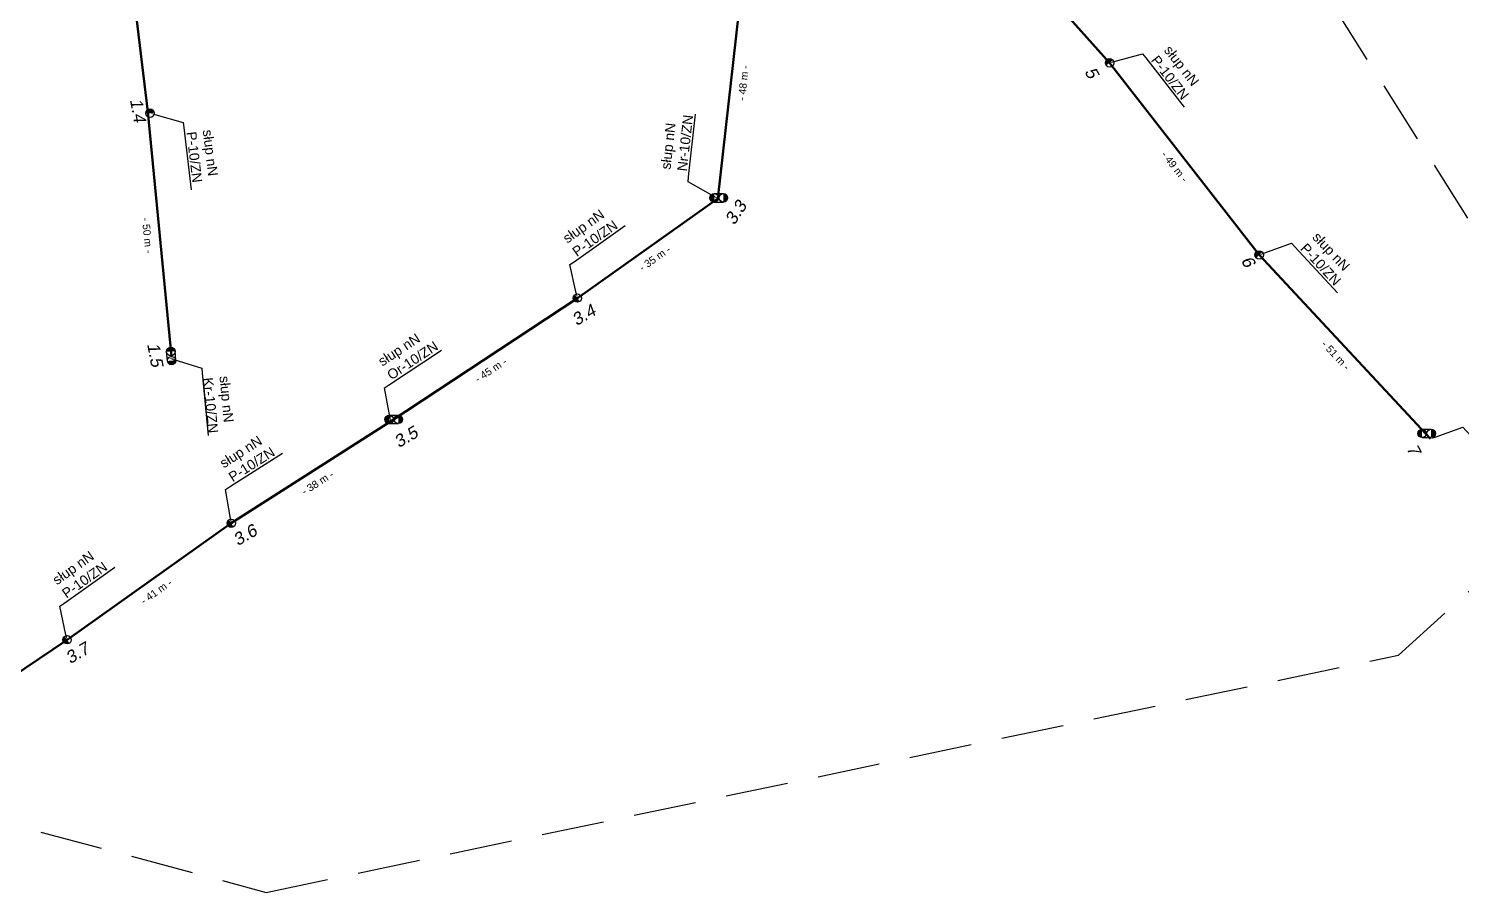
# Model space of a CAD drawing. Header units: millimetres. Extents: x 7530081 to 7533485, y 5764674 to 5768549.
# Drawn here: x 7530426 to 7530716.5, y 5767839.8 to 5768014.9 of the extents above; entities that cross this region are included whole.
import ezdxf
from ezdxf import colors
from ezdxf.entities.mleader import LeaderData, LeaderLine
from ezdxf.math import Vec2, Vec3

# ---------------------------------------------------------------- set-up
doc = ezdxf.new("R2010")
doc.units = ezdxf.units.MM
doc.linetypes.add('Celestynow_test|1_3', pattern=[1, 0.5, -0.5])
doc.linetypes.add('DASHED', pattern=[19.05, 12.7, -6.35])
for name, color, linetype, lineweight in [('!SN', 6, 'Celestynow_test|1_3', 70), ('!TELE', 3, 'Continuous', 50), ('!wymiary', 7, 'Continuous', 25), ('_numery', 7, 'Continuous', 40)]:
    doc.layers.add(name, color=color, linetype=linetype, lineweight=lineweight)
for name, color, linetype in [('!trafo', 6, 'DASHED'), ('_MM opisy', 7, 'Continuous'), ('_MM slupy', 5, 'Continuous')]:
    doc.layers.add(name, color=color, linetype=linetype)
doc.styles.get("Standard").update_dxf_attribs({"font": 'ARIAL.TTF'})
doc.dimstyles.new('opis linie', dxfattribs={"dimtxt": 1.5, "dimasz": 0.18, "dimexe": 0.18, "dimexo": 0.0625, "dimgap": 2.5, "dimtad": 4, "dimdec": 0, "dimzin": 0, "dimdsep": 46, "dimtxsty": 'Standard', "dimcen": 0.09, "dimse1": 1, "dimse2": 1, "dimsd1": 1, "dimsd2": 1, "dimclrt": 256, "dimadec": 0, "dimazin": 0, "dimtfac": 1, "dimtdec": 0, "dimtofl": 0, "dimtmove": 0, "dimatfit": 3, "dimfxl": 1, "dimtfill": 1, "dimtolj": 1, "dimtzin": 0, "dimarcsym": 0})

# ---------------------------------------------------------------- blocks, each defined once
blk = doc.blocks.new('R')
at = {"layer": '_MM slupy', "transparency": 33554687}
h = blk.add_hatch(color=256, dxfattribs=at)
h.dxf.hatch_style = 1
h.paths.add_polyline_path([(-0.93, -0.86), (-0.93, 0.86, 1)])
h = blk.add_hatch(color=256, dxfattribs=at)
h.dxf.hatch_style = 1
h.paths.add_polyline_path([(0.93, 0.86), (0.93, -0.86, 1)])
at = {"layer": '_MM slupy'}
for points in [[(-0.93, 0.86), (0.93, 0.86)], [(-0.93, -0.86), (0.93, -0.86)]]:
    blk.add_lwpolyline(points, dxfattribs=at)
for centre in [(-0.93, 0), (0.93, 0)]:
    blk.add_circle(centre, 0.857, dxfattribs=at)
blk = doc.blocks.new('*D423')
at = {"layer": '!wymiary', "insert": (7530450.08, 5767972.98), "char_height": 1.5, "attachment_point": 5, "rotation": 275.5328, "bg_fill": 3, "box_fill_scale": 1.1, "bg_fill_color": 9, "bg_fill_true_color": 13158600, "bg_fill_transparency": 0}
blk.add_mtext('\\A1;- 50 m -', dxfattribs=at)
blk = doc.blocks.new('*D424')
at = {"layer": '!wymiary', "insert": (7530444.63, 5768022.96), "char_height": 1.5, "attachment_point": 5, "rotation": 276.8875, "bg_fill": 3, "box_fill_scale": 1.1, "bg_fill_color": 9, "bg_fill_true_color": 13158600, "bg_fill_transparency": 0}
blk.add_mtext('\\A1;- 51 m -', dxfattribs=at)
blk = doc.blocks.new('*D429')
at = {"layer": '!wymiary', "insert": (7530570.95, 5768003.91), "char_height": 1.5, "attachment_point": 5, "rotation": 83.6022, "bg_fill": 3, "box_fill_scale": 1.1, "bg_fill_color": 9, "bg_fill_true_color": 13158600, "bg_fill_transparency": 0}
blk.add_mtext('\\A1;- 48 m -', dxfattribs=at)
blk = doc.blocks.new('*D430')
at = {"layer": '!wymiary', "insert": (7530552.99, 5767968.33), "char_height": 1.5, "attachment_point": 5, "rotation": 35.3036, "bg_fill": 3, "box_fill_scale": 1.1, "bg_fill_color": 9, "bg_fill_true_color": 13158600, "bg_fill_transparency": 0}
blk.add_mtext('\\A1;- 35 m -', dxfattribs=at)
blk = doc.blocks.new('*D431')
at = {"layer": '!wymiary', "insert": (7530519.73, 5767945.68), "char_height": 1.5, "attachment_point": 5, "rotation": 33.4547, "bg_fill": 3, "box_fill_scale": 1.1, "bg_fill_color": 9, "bg_fill_true_color": 13158600, "bg_fill_transparency": 0}
blk.add_mtext('\\A1;- 45 m -', dxfattribs=at)
blk = doc.blocks.new('*D432')
at = {"layer": '!wymiary', "insert": (7530484.61, 5767922.83), "char_height": 1.5, "attachment_point": 5, "rotation": 32.5707, "bg_fill": 3, "box_fill_scale": 1.1, "bg_fill_color": 9, "bg_fill_true_color": 13158600, "bg_fill_transparency": 0}
blk.add_mtext('\\A1;- 38 m -', dxfattribs=at)
blk = doc.blocks.new('*D433')
at = {"layer": '!wymiary', "insert": (7530451.91, 5767900.78), "char_height": 1.5, "attachment_point": 5, "rotation": 35.3475, "bg_fill": 3, "box_fill_scale": 1.1, "bg_fill_color": 9, "bg_fill_true_color": 13158600, "bg_fill_transparency": 0}
blk.add_mtext('\\A1;- 41 m -', dxfattribs=at)
blk = doc.blocks.new('*D434')
at = {"layer": '!wymiary', "insert": (7530418.05, 5767877.36), "char_height": 1.5, "attachment_point": 5, "rotation": 34.0129, "bg_fill": 3, "box_fill_scale": 1.1, "bg_fill_color": 9, "bg_fill_true_color": 13158600, "bg_fill_transparency": 0}
blk.add_mtext('\\A1;- 41 m -', dxfattribs=at)
blk = doc.blocks.new('*D513')
at = {"layer": '!wymiary', "insert": (7530691.07, 5767948.67), "char_height": 1.5, "attachment_point": 5, "rotation": 312.9897, "bg_fill": 3, "box_fill_scale": 1.1, "bg_fill_color": 9, "bg_fill_true_color": 13158600, "bg_fill_transparency": 0}
blk.add_mtext('\\A1;- 51 m -', dxfattribs=at)
blk = doc.blocks.new('*D514')
at = {"layer": '!wymiary', "insert": (7530658.38, 5767986.96), "char_height": 1.5, "attachment_point": 5, "rotation": 307.9073, "bg_fill": 3, "box_fill_scale": 1.1, "bg_fill_color": 9, "bg_fill_true_color": 13158600, "bg_fill_transparency": 0}
blk.add_mtext('\\A1;- 49 m -', dxfattribs=at)
blk = doc.blocks.new('*D515')
at = {"layer": '!wymiary', "insert": (7530628.92, 5768022.45), "char_height": 1.5, "attachment_point": 5, "rotation": 311.7344, "bg_fill": 3, "box_fill_scale": 1.1, "bg_fill_color": 9, "bg_fill_true_color": 13158600, "bg_fill_transparency": 0}
blk.add_mtext('\\A1;- 43 m -', dxfattribs=at)
blk = doc.blocks.new('ZN')
at = {"layer": '_MM slupy', "transparency": 33554687}
h = blk.add_hatch(color=256, dxfattribs=at)
h.dxf.hatch_style = 1
h.paths.add_polyline_path([(0, -0.86), (0, 0.86, 1)])
at = {"layer": '_MM slupy'}
blk.add_circle((0, 0), 0.857, dxfattribs=at)

msp = doc.modelspace()

# ---------------------------------------------------------------- linework, layer by layer
at = {"layer": '!TELE', "color": 5}
for points in [[(7530454.98, 5767948.43), (7530450.18, 5767998.02), (7530444.08, 5768048.51), (7530444.47, 5768096.98), (7530486.63, 5768125.88), (7530525.47, 5768151.35)], [(7530399.49, 5767867.85), (7530433.81, 5767891.01), (7530467.1, 5767914.62), (7530499.42, 5767935.27), (7530537.28, 5767960.29), (7530565.79, 5767980.47), (7530571.11, 5768027.91), (7530575.78, 5768072.07)]]:
    msp.add_lwpolyline(points, dxfattribs=at)
at = {"layer": '!TELE'}
msp.add_lwpolyline([(7530525.61, 5768151.44), (7530550.66, 5768110.74), (7530581.28, 5768077.66), (7530616.41, 5768040.26), (7530645.2, 5768007.99), (7530675.54, 5767969.03), (7530710.29, 5767931.74)], dxfattribs=at)
at = {"layer": '!trafo', "color": 3}
msp.add_lwpolyline([(7530381.78, 5768390.66), (7530257.65, 5768176.95), (7530420.16, 5768098.91), (7530373.28, 5767866.78), (7530474.21, 5767839.79), (7530703.76, 5767887.9), (7530748.48, 5767928.26), (7530563.06, 5768220.57), (7530958.99, 5768420.18), (7531286.21, 5768218.39), (7531332.02, 5768339.46), (7530931.72, 5768548.88), (7530523.79, 5768329.65), (7530381.78, 5768390.66)], close=True, dxfattribs=at)

# ---------------------------------------------------------------- block references
at = {"layer": '_MM slupy'}
for p, rotation in [((7530645.2, 5768007.99), 307.9072757473203), ((7530450.65, 5767997.78), 276.887495552985), ((7530675.54, 5767969.03), 312.9897458942367), ((7530537.28, 5767960.29), 35.30364329837595), ((7530467.1, 5767914.62), 32.57066665664395), ((7530433.81, 5767891.01), 35.34752088695612)]:
    msp.add_blockref('ZN', p, dxfattribs=dict(at, rotation=rotation))

# ---------------------------------------------------------------- next in the draw order: leaders
at = {"layer": '_MM opisy'}
ml = msp.add_multileader_mtext('Standard', dxfattribs=at)
ml.set_content('\\pxql;słup nN\\PP-10/ZN', color=256)
ml.set_leader_properties()
ml.build(insert=Vec2(0, 0))
ml.multileader.update_dxf_attribs({"has_text_frame": 1, "text_left_attachment_type": 5, "text_right_attachment_type": 5, "dogleg_length": 1, "arrow_head_size": 1})
ctx = ml.context
ctx.base_point, ctx.char_height, ctx.arrow_head_size, ctx.landing_gap_size, ctx.plane_origin, ctx.plane_x_axis, ctx.plane_y_axis = Vec3(7530652.53, 5768009), 2, 1, 1, Vec3(7530645.13, 5768005.76), Vec3(0.614385, -0.789006), Vec3(0.789006, 0.614385)
ctx.left_attachment, ctx.right_attachment = 5, 5
notes = []
notes.append((ctx, [(0, (1, 1, 0), (7530651.91, 5768009.79), (0.614385, -0.789006), 1, [(0, [(7530645.2, 5768007.99), (7530651.91, 5768009.79)], 0, [])])]))
ctx.mtext.insert, ctx.mtext.text_direction, ctx.mtext.rotation, ctx.mtext.flow_direction = Vec3(7530657.69, 5768011.76), Vec3(0.614385, -0.789006), 5.373996, 5
ctx.mtext.has_bg_fill, ctx.mtext.bg_color, ctx.mtext.bg_scale_factor, ctx.mtext.bg_transparency, ctx.mtext.use_window_bg_color = 1, -1023410175, 1, 0, 1
ml = msp.add_multileader_mtext('Standard', dxfattribs=at)
ml.set_content('\\pxql;słup nN\\PP-10/ZN', color=256)
ml.set_leader_properties()
ml.build(insert=Vec2(0, 0))
ml.multileader.update_dxf_attribs({"has_text_frame": 1, "text_left_attachment_type": 5, "text_right_attachment_type": 5, "dogleg_length": 1, "arrow_head_size": 1})
ctx = ml.context
ctx.base_point, ctx.char_height, ctx.arrow_head_size, ctx.landing_gap_size, ctx.plane_origin, ctx.plane_x_axis, ctx.plane_y_axis = Vec3(7530457.46, 5767994.86), 2, 1, 1, Vec3(7530449.45, 5767995.9), Vec3(0.11992, -0.992784), Vec3(0.992784, 0.11992)
ctx.left_attachment, ctx.right_attachment = 5, 5
notes.append((ctx, [(0, (1, 1, 0), (7530457.34, 5767995.86), (0.11992, -0.992784), 1, [(0, [(7530450.65, 5767997.78), (7530457.34, 5767995.86)], 0, [])])]))
ctx.mtext.insert, ctx.mtext.text_direction, ctx.mtext.rotation, ctx.mtext.flow_direction = Vec3(7530463.3, 5767994.56), Vec3(0.11992, -0.992784), 4.832598, 5
ctx.mtext.has_bg_fill, ctx.mtext.bg_color, ctx.mtext.bg_scale_factor, ctx.mtext.bg_transparency, ctx.mtext.use_window_bg_color = 1, -1023410175, 1, 0, 1
ml = msp.add_multileader_mtext('Standard', dxfattribs=at)
ml.set_content('\\pxql;słup nN\\PNr-10/ZN', color=256)
ml.set_leader_properties()
ml.build(insert=Vec2(0, 0))
ml.multileader.update_dxf_attribs({"has_text_frame": 1, "text_left_attachment_type": 5, "text_right_attachment_type": 5, "dogleg_length": 1, "arrow_head_size": 1})
ctx = ml.context
ctx.base_point, ctx.char_height, ctx.arrow_head_size, ctx.landing_gap_size, ctx.plane_origin, ctx.plane_x_axis, ctx.plane_y_axis = Vec3(7530559.83, 5767984.87), 2, 1, 1, Vec3(7530567.39, 5767982.02), Vec3(0.111431, 0.993772), Vec3(-0.993772, 0.111431)
ctx.left_attachment, ctx.right_attachment = 5, 5
notes.append((ctx, [(0, (1, 1, 0), (7530559.72, 5767983.88), (0.111431, 0.993772), 1, [(0, [(7530565.79, 5767980.47), (7530559.72, 5767983.88)], 0, [])])]))
ctx.mtext.insert, ctx.mtext.text_direction, ctx.mtext.rotation, ctx.mtext.flow_direction = Vec3(7530554.18, 5767986.51), Vec3(0.111431, 0.993772), 1.459133, 5
ctx.mtext.has_bg_fill, ctx.mtext.bg_color, ctx.mtext.bg_scale_factor, ctx.mtext.bg_transparency, ctx.mtext.use_window_bg_color = 1, -1023410175, 1, 0, 1
ml = msp.add_multileader_mtext('Standard', dxfattribs=at)
ml.set_content('\\pxql;słup nN\\PP-10/ZN', color=256)
ml.set_leader_properties()
ml.build(insert=Vec2(0, 0))
ml.multileader.update_dxf_attribs({"has_text_frame": 1, "text_left_attachment_type": 5, "text_right_attachment_type": 5, "dogleg_length": 1, "arrow_head_size": 1})
ctx = ml.context
ctx.base_point, ctx.char_height, ctx.arrow_head_size, ctx.landing_gap_size, ctx.plane_origin, ctx.plane_x_axis, ctx.plane_y_axis = Vec3(7530536.61, 5767967.66), 2, 1, 1, Vec3(7530539.5, 5767960.12), Vec3(0.816101, 0.57791), Vec3(-0.57791, 0.816101)
ctx.left_attachment, ctx.right_attachment = 5, 5
notes.append((ctx, [(0, (1, 1, 0), (7530535.79, 5767967.08), (0.816101, 0.57791), 1, [(0, [(7530537.28, 5767960.29), (7530535.79, 5767967.08)], 0, [])])]))
ctx.mtext.insert, ctx.mtext.text_direction, ctx.mtext.rotation, ctx.mtext.flow_direction = Vec3(7530534.09, 5767972.94), Vec3(0.816101, 0.57791), 0.616165, 5
ctx.mtext.has_bg_fill, ctx.mtext.bg_color, ctx.mtext.bg_scale_factor, ctx.mtext.bg_transparency, ctx.mtext.use_window_bg_color = 1, -1023410175, 1, 0, 1
ml = msp.add_multileader_mtext('Standard', dxfattribs=at)
ml.set_content('\\pxql;słup nN\\PP-10/ZN', color=256)
ml.set_leader_properties()
ml.build(insert=Vec2(0, 0))
ml.multileader.update_dxf_attribs({"has_text_frame": 1, "text_left_attachment_type": 5, "text_right_attachment_type": 5, "dogleg_length": 1, "arrow_head_size": 1})
ctx = ml.context
ctx.base_point, ctx.char_height, ctx.arrow_head_size, ctx.landing_gap_size, ctx.plane_origin, ctx.plane_x_axis, ctx.plane_y_axis = Vec3(7530682.75, 5767970.68), 2, 1, 1, Vec3(7530675.67, 5767966.8), Vec3(0.681867, -0.731476), Vec3(0.731476, 0.681867)
ctx.left_attachment, ctx.right_attachment = 5, 5
notes.append((ctx, [(0, (1, 1, 0), (7530682.07, 5767971.41), (0.681867, -0.731476), 1, [(0, [(7530675.54, 5767969.03), (7530682.07, 5767971.41)], 0, [])])]))
ctx.mtext.insert, ctx.mtext.text_direction, ctx.mtext.rotation, ctx.mtext.flow_direction = Vec3(7530687.65, 5767973.88), Vec3(0.681867, -0.731476), 5.462702, 5
ctx.mtext.has_bg_fill, ctx.mtext.bg_color, ctx.mtext.bg_scale_factor, ctx.mtext.bg_transparency, ctx.mtext.use_window_bg_color = 1, -1023410175, 1, 0, 1
ml = msp.add_multileader_mtext('Standard', dxfattribs=at)
ml.set_content('\\pxql;słup nN\\POr-10/ZN', color=256)
ml.set_leader_properties()
ml.build(insert=Vec2(0, 0))
ml.multileader.update_dxf_attribs({"has_text_frame": 1, "text_left_attachment_type": 5, "text_right_attachment_type": 5, "dogleg_length": 1, "arrow_head_size": 1})
ctx = ml.context
ctx.base_point, ctx.char_height, ctx.arrow_head_size, ctx.landing_gap_size, ctx.plane_origin, ctx.plane_x_axis, ctx.plane_y_axis = Vec3(7530498.98, 5767942.66), 2, 1, 1, Vec3(7530501.63, 5767935.03), Vec3(0.834322, 0.551278), Vec3(-0.551278, 0.834322)
ctx.left_attachment, ctx.right_attachment = 5, 5
notes.append((ctx, [(0, (1, 1, 0), (7530498.15, 5767942.11), (0.834322, 0.551278), 1, [(0, [(7530499.42, 5767935.27), (7530498.15, 5767942.11)], 0, [])])]))
ctx.mtext.insert, ctx.mtext.text_direction, ctx.mtext.rotation, ctx.mtext.flow_direction = Vec3(7530496.62, 5767948.05), Vec3(0.834322, 0.551278), 0.583895, 5
ctx.mtext.has_bg_fill, ctx.mtext.bg_color, ctx.mtext.bg_scale_factor, ctx.mtext.bg_transparency, ctx.mtext.use_window_bg_color = 1, -1023410175, 1, 0, 1
ml = msp.add_multileader_mtext('Standard', dxfattribs=at)
ml.set_content('\\pxql;słup nN\\PKr-10/ZN', color=256)
ml.set_leader_properties()
ml.build(insert=Vec2(0, 0))
ml.multileader.update_dxf_attribs({"has_text_frame": 1, "text_left_attachment_type": 5, "text_right_attachment_type": 5, "dogleg_length": 1, "arrow_head_size": 1})
ctx = ml.context
ctx.base_point, ctx.char_height, ctx.arrow_head_size, ctx.landing_gap_size, ctx.plane_origin, ctx.plane_x_axis, ctx.plane_y_axis = Vec3(7530717.51, 5767933.4), 2, 1, 1, Vec3(7530710.43, 5767929.52), Vec3(0.681867, -0.731476), Vec3(0.731476, 0.681867)
ctx.left_attachment, ctx.right_attachment = 5, 5
notes.append((ctx, [(0, (1, 1, 0), (7530716.83, 5767934.13), (0.681867, -0.731476), 1, [(0, [(7530710.29, 5767931.74), (7530716.83, 5767934.13)], 0, [])])]))
ctx.mtext.insert, ctx.mtext.text_direction, ctx.mtext.rotation, ctx.mtext.flow_direction = Vec3(7530722.44, 5767936.62), Vec3(0.681867, -0.731476), 5.462702, 5
ctx.mtext.has_bg_fill, ctx.mtext.bg_color, ctx.mtext.bg_scale_factor, ctx.mtext.bg_transparency, ctx.mtext.use_window_bg_color = 1, -1023410175, 1, 0, 1
ml = msp.add_multileader_mtext('Standard', dxfattribs=at)
ml.set_content('\\pxql;słup nN\\PP-10/ZN', color=256)
ml.set_leader_properties()
ml.build(insert=Vec2(0, 0))
ml.multileader.update_dxf_attribs({"has_text_frame": 1, "text_left_attachment_type": 5, "text_right_attachment_type": 5, "dogleg_length": 1, "arrow_head_size": 1})
ctx = ml.context
ctx.base_point, ctx.char_height, ctx.arrow_head_size, ctx.landing_gap_size, ctx.plane_origin, ctx.plane_x_axis, ctx.plane_y_axis = Vec3(7530466.78, 5767922.02), 2, 1, 1, Vec3(7530469.31, 5767914.35), Vec3(0.842728, 0.538339), Vec3(-0.538339, 0.842728)
ctx.left_attachment, ctx.right_attachment = 5, 5
notes.append((ctx, [(0, (1, 1, 0), (7530465.94, 5767921.48), (0.842728, 0.538339), 1, [(0, [(7530467.1, 5767914.62), (7530465.94, 5767921.48)], 0, [])])]))
ctx.mtext.insert, ctx.mtext.text_direction, ctx.mtext.rotation, ctx.mtext.flow_direction = Vec3(7530464.52, 5767927.42), Vec3(0.842728, 0.538339), 0.568465, 5
ctx.mtext.has_bg_fill, ctx.mtext.bg_color, ctx.mtext.bg_scale_factor, ctx.mtext.bg_transparency, ctx.mtext.use_window_bg_color = 1, -1023410175, 1, 0, 1
ml = msp.add_multileader_mtext('Standard', dxfattribs=at)
ml.set_content('\\pxql;słup nN\\PP-10/ZN', color=256)
ml.set_leader_properties()
ml.build(insert=Vec2(0, 0))
ml.multileader.update_dxf_attribs({"has_text_frame": 1, "text_left_attachment_type": 5, "text_right_attachment_type": 5, "dogleg_length": 1, "arrow_head_size": 1})
ctx = ml.context
ctx.base_point, ctx.char_height, ctx.arrow_head_size, ctx.landing_gap_size, ctx.plane_origin, ctx.plane_x_axis, ctx.plane_y_axis = Vec3(7530433.13, 5767898.39), 2, 1, 1, Vec3(7530436.04, 5767890.85), Vec3(0.815658, 0.578534), Vec3(-0.578534, 0.815658)
ctx.left_attachment, ctx.right_attachment = 5, 5
notes.append((ctx, [(0, (1, 1, 0), (7530432.32, 5767897.81), (0.815658, 0.578534), 1, [(0, [(7530433.81, 5767891.01), (7530432.32, 5767897.81)], 0, [])])]))
ctx.mtext.insert, ctx.mtext.text_direction, ctx.mtext.rotation, ctx.mtext.flow_direction = Vec3(7530430.61, 5767903.67), Vec3(0.815658, 0.578534), 0.616931, 5
ctx.mtext.has_bg_fill, ctx.mtext.bg_color, ctx.mtext.bg_scale_factor, ctx.mtext.bg_transparency, ctx.mtext.use_window_bg_color = 1, -1023410175, 1, 0, 1
for ctx, leaders in notes:
    for number, flags, end, landing, length, lines in leaders:
        leader = LeaderData()
        leader.index, (leader.has_last_leader_line, leader.has_dogleg_vector, leader.attachment_direction) = number, flags
        leader.last_leader_point, leader.dogleg_vector, leader.dogleg_length = Vec3(end), Vec3(landing), length
        for number, points, colour, breaks in lines:
            line = LeaderLine()
            line.index, line.vertices, line.color, line.breaks = number, Vec3.list(points), colors.encode_raw_color(colour), breaks
            leader.lines.append(line)
        ctx.leaders.append(leader)

# ---------------------------------------------------------------- next in the draw order: block references
at = {"layer": '!SN'}
msp.add_blockref('R', (7530709.48, 5767932.86), dxfattribs=at)
at = {"layer": '!TELE'}
for p in [(7530565.96, 5767980.61), (7530500.06, 5767935.7)]:
    msp.add_blockref('R', p, dxfattribs=at)

# ---------------------------------------------------------------- next in the draw order: leaders
at = {"layer": '_MM opisy'}
ml = msp.add_multileader_mtext('Standard', dxfattribs=at)
ml.set_content('\\pxql;słup nN\\PKr-10/ZN', color=256)
ml.set_leader_properties()
ml.build(insert=Vec2(0, 0))
ml.multileader.update_dxf_attribs({"has_text_frame": 1, "text_left_attachment_type": 5, "text_right_attachment_type": 5, "dogleg_length": 1, "arrow_head_size": 1})
ctx = ml.context
ctx.base_point, ctx.char_height, ctx.arrow_head_size, ctx.landing_gap_size, ctx.plane_origin, ctx.plane_x_axis, ctx.plane_y_axis = Vec3(7530461.23, 5767945.08), 2, 1, 1, Vec3(7530453.24, 5767946.31), Vec3(0.096415, -0.995341), Vec3(0.995341, 0.096415)
ctx.left_attachment, ctx.right_attachment = 5, 5
notes = []
notes.append((ctx, [(0, (1, 1, 0), (7530461.13, 5767946.07), (0.096415, -0.995341), 1, [(0, [(7530454.49, 5767948.15), (7530461.13, 5767946.07)], 0, [])])]))
ctx.mtext.insert, ctx.mtext.text_direction, ctx.mtext.rotation, ctx.mtext.flow_direction = Vec3(7530466.7, 5767944.6), Vec3(0.096415, -0.995341), 4.808954, 5
ctx.mtext.has_bg_fill, ctx.mtext.bg_color, ctx.mtext.bg_scale_factor, ctx.mtext.bg_transparency, ctx.mtext.use_window_bg_color = 1, -1023410175, 1, 0, 1
for ctx, leaders in notes:
    for number, flags, end, landing, length, lines in leaders:
        leader = LeaderData()
        leader.index, (leader.has_last_leader_line, leader.has_dogleg_vector, leader.attachment_direction) = number, flags
        leader.last_leader_point, leader.dogleg_vector, leader.dogleg_length = Vec3(end), Vec3(landing), length
        for number, points, colour, breaks in lines:
            line = LeaderLine()
            line.index, line.vertices, line.color, line.breaks = number, Vec3.list(points), colors.encode_raw_color(colour), breaks
            leader.lines.append(line)
        ctx.leaders.append(leader)

# ---------------------------------------------------------------- next in the draw order: block references
at = {"layer": '!TELE', "rotation": 94.3966752277007}
msp.add_blockref('R', (7530454.93, 5767948.53), dxfattribs=at)

# ---------------------------------------------------------------- next in the draw order: dimensions: what is measured, and where the dimension line sits
at = {"layer": '!wymiary'}
for p1, p2, picture, middle in [((7530571.11, 5768027.91), (7530565.79, 5767980.47), '*D429', (7530570.95, 5768003.91)), ((7530710.29, 5767931.74), (7530675.54, 5767969.03), '*D513', (7530691.07, 5767948.67))]:
    dim = msp.add_aligned_dim(p1=p1, p2=p2, distance=-0.75, dimstyle='opis linie', override={"dimpost": '- <> m -'}, dxfattribs=at)
    dim.commit()
    dim.dimension.update_dxf_attribs({"geometry": picture, "text_midpoint": middle})

# ---------------------------------------------------------------- next in the draw order: texts
at = {"layer": '_numery', "oblique": 10}
for s, rotation, p in [('3.3', 56.0467, (7530569.08, 5767974.94)), ('7', 297.5661, (7530705.31, 5767929.83))]:
    msp.add_text(s, height=2.5, rotation=rotation, dxfattribs=at).set_placement(p)

# ---------------------------------------------------------------- next in the draw order: dimensions: what is measured, and where the dimension line sits
at = {"layer": '!wymiary'}
for p1, p2, picture, middle in [((7530675.54, 5767969.03), (7530645.2, 5768007.99), '*D514', (7530658.38, 5767986.96)), ((7530454.98, 5767948.43), (7530450.18, 5767998.02), '*D423', (7530450.08, 5767972.98)), ((7530565.79, 5767980.47), (7530537.28, 5767960.29), '*D430', (7530552.99, 5767968.33))]:
    dim = msp.add_aligned_dim(p1=p1, p2=p2, distance=-0.75, dimstyle='opis linie', override={"dimpost": '- <> m -'}, dxfattribs=at)
    dim.commit()
    dim.dimension.update_dxf_attribs({"geometry": picture, "text_midpoint": middle})

# ---------------------------------------------------------------- next in the draw order: texts
at = {"layer": '_numery', "oblique": 10}
for s, rotation, p in [('6', 297.5661, (7530671.78, 5767967.99)), ('1.5', 280.4561, (7530450.04, 5767950.95))]:
    msp.add_text(s, height=2.5, rotation=rotation, dxfattribs=at).set_placement(p)

# ---------------------------------------------------------------- next in the draw order: dimensions: what is measured, and where the dimension line sits
at = {"layer": '!wymiary'}
for p1, p2, picture, middle in [((7530450.18, 5767998.02), (7530444.08, 5768048.51), '*D424', (7530444.63, 5768022.96)), ((7530645.2, 5768007.99), (7530616.41, 5768040.26), '*D515', (7530628.92, 5768022.45)), ((7530537.28, 5767960.29), (7530499.42, 5767935.27), '*D431', (7530519.73, 5767945.68))]:
    dim = msp.add_aligned_dim(p1=p1, p2=p2, distance=-0.75, dimstyle='opis linie', override={"dimpost": '- <> m -'}, dxfattribs=at)
    dim.commit()
    dim.dimension.update_dxf_attribs({"geometry": picture, "text_midpoint": middle})

# ---------------------------------------------------------------- next in the draw order: texts
at = {"layer": '_numery', "oblique": 10}
for s, rotation, p in [('5', 297.5661, (7530640.05, 5768006.27)), ('1.4', 280.4561, (7530446.55, 5768000.5)), ('3.4', 30.2257, (7530537.1, 5767954.58))]:
    msp.add_text(s, height=2.5, rotation=rotation, dxfattribs=at).set_placement(p)

# ---------------------------------------------------------------- next in the draw order: dimensions: what is measured, and where the dimension line sits
at = {"layer": '!wymiary'}
dim = msp.add_aligned_dim(p1=(7530499.42, 5767935.27), p2=(7530467.1, 5767914.62), distance=-0.75, dimstyle='opis linie', override={"dimpost": '- <> m -'}, dxfattribs=at)
dim.commit()
dim.dimension.update_dxf_attribs({"geometry": '*D432', "text_midpoint": (7530484.61, 5767922.83)})

# ---------------------------------------------------------------- next in the draw order: texts
at = {"layer": '_numery', "oblique": 10}
msp.add_text('3.5', height=2.5, rotation=30.2257, dxfattribs=at).set_placement((7530501.05, 5767929.84))

# ---------------------------------------------------------------- next in the draw order: dimensions: what is measured, and where the dimension line sits
at = {"layer": '!wymiary'}
dim = msp.add_aligned_dim(p1=(7530467.1, 5767914.62), p2=(7530433.81, 5767891.01), distance=-0.75, dimstyle='opis linie', override={"dimpost": '- <> m -'}, dxfattribs=at)
dim.commit()
dim.dimension.update_dxf_attribs({"geometry": '*D433', "text_midpoint": (7530451.91, 5767900.78)})

# ---------------------------------------------------------------- next in the draw order: texts
at = {"layer": '_numery', "oblique": 10}
msp.add_text('3.6', height=2.5, rotation=30.2257, dxfattribs=at).set_placement((7530468.42, 5767909.96))

# ---------------------------------------------------------------- next in the draw order: dimensions: what is measured, and where the dimension line sits
at = {"layer": '!wymiary'}
dim = msp.add_aligned_dim(p1=(7530433.81, 5767891.01), p2=(7530399.49, 5767867.85), distance=-0.75, dimstyle='opis linie', override={"dimpost": '- <> m -'}, dxfattribs=at)
dim.commit()
dim.dimension.update_dxf_attribs({"geometry": '*D434', "text_midpoint": (7530418.05, 5767877.36)})

# ---------------------------------------------------------------- next in the draw order: texts
at = {"layer": '_numery', "oblique": 10}
msp.add_text('3.7', height=2.5, rotation=30.2257, dxfattribs=at).set_placement((7530434.43, 5767886.03))

doc.saveas('drawing.dxf')
